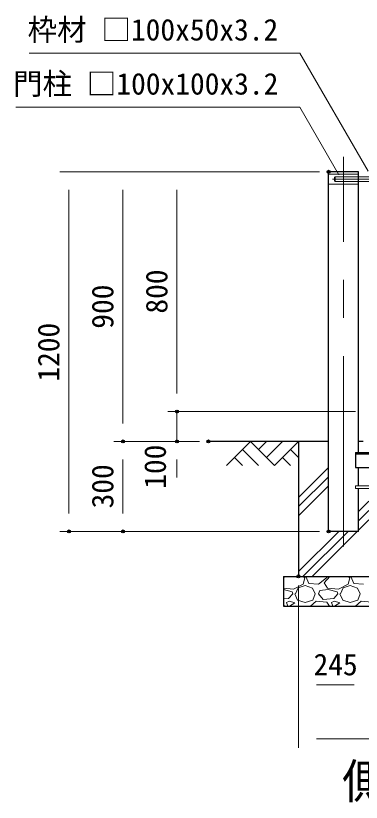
# Model space of a CAD drawing. Units: millimetres, scale not verified. Extents: x -6300 to 6300, y -4455 to 4455.
# Drawn here: x 1841 to 2993, y -2202 to 423 of the extents above; entities that cross this region are included whole.
import ezdxf
from ezdxf.enums import TextEntityAlignment as Align

# ---------------------------------------------------------------- set-up
doc = ezdxf.new("R2010")
doc.units = ezdxf.units.MM
doc.header["$LTSCALE"] = 20
doc.header["$PDMODE"] = 32
doc.header["$PDSIZE"] = 10
doc.linetypes.add('DASHED', pattern=[7.5, 6, -1.5])
doc.linetypes.add('USER1', pattern=[50.8, 31.75, -6.35, 6.35, -6.35])
for name, color, linetype, lineweight in [('0-0_D-TTL-TXT', 7, 'Continuous', 25), ('0-1_D-STR1', 1, 'Continuous', 25), ('0-2_D-STR4', 7, 'Continuous', 25), ('0-3_D-BMK', 2, 'USER1', 13), ('0-4_D-STR3', 3, 'Continuous', 13), ('0-5_D-STR5', 4, 'Continuous', 25), ('0-6_D-DCR-HCH', 7, 'Continuous', 13), ('0-7_D-BGD', 7, 'Continuous', 25), ('0-8_D-STR-DIM', 7, 'Continuous', 13), ('0-B_D-STR-TXT', 7, 'Continuous', 13)]:
    doc.layers.add(name, color=color, linetype=linetype, lineweight=lineweight)
doc.layers.add('0-A_Defpoints', color=8, linetype='Continuous')
doc.styles.add('ＭＳ ゴシック', font='')
doc.styles.get('ＭＳ ゴシック').set_extended_font_data('MS Gothic')

msp = doc.modelspace()

# ---------------------------------------------------------------- linework, layer by layer
at = {"layer": '0-1_D-STR1'}
for p, q in [((2883.48, -1297.76), (2883.48, -97.76)), ((2983.48, -97.76), (2883.48, -97.76)), ((2983.48, -1034.71), (2983.48, -97.76)), ((2983.48, -1145.71), (2983.48, -1084.71)), ((2983.48, -1297.76), (2983.48, -1154.71)), ((2983.48, -1297.76), (2883.48, -1297.76))]:
    msp.add_line(p, q, dxfattribs=at)
at = {"layer": '0-2_D-STR4'}
for p, q in [((2883.48, -997.76), (2783.48, -997.76)), ((2783.48, -997.76), (2783.48, -1447.76)), ((2998.48, -997.76), (2983.48, -997.76)), ((2733.48, -1447.76), (3803.48, -1447.76)), ((2733.48, -1447.76), (2733.48, -1547.76)), ((2733.48, -1547.76), (3803.48, -1547.76))]:
    msp.add_line(p, q, dxfattribs=at)
at = {"layer": '0-3_D-BMK'}
for p, q in [((2933.48, -1347.76), (2933.48, -47.76)), ((3260.15, -122.76), (2896.81, -122.76))]:
    msp.add_line(p, q, dxfattribs=at)
at = {"layer": '0-4_D-STR3', "linetype": 'DASHED'}
for p, q in [((2983.48, -105.76), (2883.48, -105.76)), ((2905.48, -130.76), (2903.48, -128.76)), ((2905.48, -130.76), (2905.48, -114.76)), ((2905.48, -114.76), (2983.48, -114.76)), ((2905.48, -130.76), (2983.48, -130.76)), ((2983.48, -139.76), (2883.48, -139.76))]:
    msp.add_line(p, q, dxfattribs=at)
at = {"layer": '0-4_D-STR3'}
for p, q in [((3053.48, -114.76), (2983.48, -114.76)), ((3053.48, -130.76), (2983.48, -130.76)), ((3055.48, -1145.71), (2973.48, -1145.71)), ((2973.48, -1145.71), (2973.48, -1154.71)), ((3055.48, -1154.71), (2973.48, -1154.71))]:
    msp.add_line(p, q, dxfattribs=at)
at = {"layer": '0-4_D-STR3', "linetype": 'DASHED'}
msp.add_lwpolyline([(2903.48, -128.76), (2903.48, -116.76), (2905.48, -114.76)], dxfattribs=at)
at = {"layer": '0-5_D-STR5'}
for p, q in [((2973.48, -1034.71), (3508.48, -1034.71)), ((2973.48, -1034.71), (2973.48, -1084.71)), ((2973.48, -1038.71), (3508.48, -1038.71)), ((2973.48, -1084.71), (3064.48, -1084.71))]:
    msp.add_line(p, q, dxfattribs=at)
at = {"layer": '0-6_D-DCR-HCH'}
for p, q in [((2623.85, -997.76), (2544.03, -1077.58)), ((2623.85, -997.76), (2703.66, -1077.58)), ((2650.45, -1024.37), (2677.06, -997.76)), ((2677.06, -1050.98), (2730.27, -997.76)), ((2703.66, -1077.58), (2783.48, -997.76)), ((2783.48, -998.68), (2784.4, -997.76)), ((2597.24, -1024.37), (2650.7, -1077.58)), ((2756.88, -1024.37), (2783.48, -1050.85)), ((2570.63, -1050.98), (2597.36, -1077.58)), ((2730.27, -1050.98), (2757, -1077.58)), ((2783.48, -1184.3), (2883.48, -1084.3)), ((2983.48, -1293.66), (3192.43, -1084.71)), ((2983.48, -1262.72), (3161.5, -1084.71)), ((2783.48, -1215.23), (2883.48, -1115.23)), ((2783.48, -1246.17), (2883.48, -1146.17)), ((2983.48, -1231.78), (3061.66, -1153.61)), ((2783.48, -1431.78), (2917.5, -1297.76)), ((2798.44, -1447.76), (2948.44, -1297.76)), ((2829.37, -1447.76), (2979.37, -1297.76)), ((2733.48, -1453.16), (2738.34, -1447.76)), ((2797.79, -1447.76), (2804.69, -1452.54)), ((2804.69, -1452.54), (2798.69, -1473.54)), ((2807.97, -1447.76), (2818.19, -1472.04)), ((2849.69, -1473.54), (2882.69, -1448.04)), ((2869.19, -1469.04), (2888.34, -1447.76)), ((2879.69, -1487.04), (2869.19, -1469.04)), ((2882.69, -1448.04), (2882.78, -1447.76)), ((2947.79, -1447.76), (2954.69, -1452.54)), ((2954.69, -1452.54), (2948.69, -1473.54)), ((2957.97, -1447.76), (2968.19, -1472.04)), ((2767.19, -1490.04), (2733.48, -1487.34)), ((2762.69, -1499.04), (2733.48, -1491.74)), ((2798.69, -1473.54), (2767.19, -1490.04)), ((2773.19, -1506.54), (2782.19, -1485.54)), ((2782.19, -1485.54), (2806.19, -1478.04)), ((2806.19, -1478.04), (2830.19, -1487.04)), ((2818.19, -1472.04), (2849.69, -1473.54)), ((2830.19, -1487.04), (2839.19, -1506.54)), ((2849.69, -1506.54), (2854.19, -1494.54)), ((2882.69, -1491.54), (2854.19, -1494.54)), ((2917.19, -1490.04), (2879.69, -1487.04)), ((2912.69, -1499.04), (2882.69, -1491.54)), ((2948.69, -1473.54), (2917.19, -1490.04)), ((2923.19, -1506.54), (2932.19, -1485.54)), ((2932.19, -1485.54), (2956.19, -1478.04)), ((2956.19, -1478.04), (2980.19, -1487.04)), ((2968.19, -1472.04), (2999.69, -1473.54)), ((2980.19, -1487.04), (2989.19, -1506.54)), ((2750.69, -1521.54), (2733.48, -1523.04)), ((2764.19, -1506.54), (2750.69, -1521.54)), ((2764.19, -1506.54), (2762.69, -1499.04)), ((2771.69, -1506.54), (2780.69, -1527.54)), ((2831.69, -1527.54), (2839.19, -1506.54)), ((2866.19, -1524.54), (2849.69, -1506.54)), ((2900.69, -1521.54), (2866.19, -1524.54)), ((2914.19, -1506.54), (2900.69, -1521.54)), ((2914.19, -1506.54), (2912.69, -1499.04)), ((2921.69, -1506.54), (2930.69, -1527.54)), ((2981.69, -1527.54), (2989.19, -1506.54)), ((2736.88, -1547.76), (2733.48, -1542.2)), ((2753.69, -1530.54), (2743.19, -1535.04)), ((2743.19, -1535.04), (2748.28, -1547.76)), ((2752.98, -1547.76), (2771.69, -1536.54)), ((2771.69, -1536.54), (2753.69, -1530.54)), ((2780.69, -1527.54), (2806.19, -1535.04)), ((2806.19, -1535.04), (2831.69, -1527.54)), ((2842.19, -1530.54), (2823.32, -1547.76)), ((2878.19, -1533.54), (2842.19, -1530.54)), ((2886.88, -1547.76), (2878.19, -1533.54)), ((2903.69, -1530.54), (2893.19, -1535.04)), ((2893.19, -1535.04), (2898.28, -1547.76)), ((2902.98, -1547.76), (2921.69, -1536.54)), ((2921.69, -1536.54), (2903.69, -1530.54)), ((2930.69, -1527.54), (2956.19, -1535.04)), ((2956.19, -1535.04), (2981.69, -1527.54)), ((2992.19, -1530.54), (2973.32, -1547.76)), ((3028.19, -1533.54), (2992.19, -1530.54))]:
    msp.add_line(p, q, dxfattribs=at)
at = {"layer": '0-7_D-BGD'}
msp.add_line((2783.48, -997.76), (2483.48, -997.76), dxfattribs=at)
at = {"layer": '0-8_D-STR-DIM'}
for p, q in [((2853.48, -97.76), (1988.37, -97.76)), ((2853.48, -97.76), (2168.37, -97.76)), ((2853.48, -97.76), (2348.37, -97.76)), ((2018.37, -157.76), (2018.37, -1237.76)), ((2198.37, -157.76), (2198.37, -937.76)), ((2378.37, -157.76), (2378.37, -837.76)), ((2378.37, -837.76), (2378.37, -777.76)), ((2973.48, -897.76), (2348.37, -897.76)), ((2973.48, -897.76), (2348.37, -897.76)), ((2378.37, -897.76), (2378.37, -997.76)), ((2453.48, -997.76), (2168.37, -997.76)), ((2453.48, -997.76), (2168.37, -997.76)), ((2453.48, -997.76), (2348.37, -997.76)), ((2198.37, -1057.76), (2198.37, -1237.76)), ((2378.37, -1057.76), (2378.37, -1117.76)), ((2853.48, -1297.76), (1988.37, -1297.76)), ((2853.48, -1297.76), (2168.37, -1297.76)), ((2783.48, -1477.76), (2783.48, -1839.75)), ((2783.48, -1477.76), (2783.48, -2019.75)), ((2843.48, -1809.75), (2968.48, -1809.75)), ((2843.48, -1989.75), (3693.48, -1989.75))]:
    msp.add_line(p, q, dxfattribs=at)
at = {"layer": '0-A_Defpoints'}
for p in [(2883.48, -97.76), (2378.37, -897.76), (2198.37, -997.76), (2378.37, -997.76), (2483.48, -997.76), (2018.37, -1297.76), (2198.37, -1297.76), (2883.48, -1297.76), (2783.48, -1447.76)]:
    msp.add_point(p, dxfattribs=at)
at = {"layer": '0-B_D-STR-TXT'}
for points in [[(1886.2, 297.68), (2787.97, 297.68), (3015.28, -96.03)], [(1841.78, 117.62), (2788.09, 117.62), (2918.2, -107.73)]]:
    msp.add_lwpolyline(points, dxfattribs=at)

# ---------------------------------------------------------------- texts
at = {"layer": '0-0_D-TTL-TXT', "style": 'ＭＳ ゴシック'}
msp.add_text('側\u3000面\u3000図', height=115.4, dxfattribs=at).set_placement((2928.63, -2223.4), align=Align.BOTTOM_LEFT)
at = {"layer": '0-8_D-STR-DIM', "style": 'ＭＳ ゴシック'}
for s, p in [('800', (2368.25, -571.08)), ('900', (2188.25, -621.45)), ('1200', (2008.25, -798.11)), ('100', (2363.32, -1155.49)), ('300', (2188.25, -1221.08))]:
    msp.add_text(s, height=72.14, rotation=90, dxfattribs=at).set_placement(p, align=Align.BOTTOM_LEFT)
msp.add_text('245', height=72.14, dxfattribs=at).set_placement((2833.46, -1799.63), align=Align.BOTTOM_LEFT)
at = {"layer": '0-B_D-STR-TXT', "style": 'ＭＳ ゴシック'}
for s, p in [('枠材 □100x50x3.2', (1880.87, 318.46)), ('門柱 □100x100x3.2', (1832.26, 138.02))]:
    msp.add_text(s, height=72.14, dxfattribs=at).set_placement(p, align=Align.BOTTOM_LEFT)

doc.saveas('drawing.dxf')
